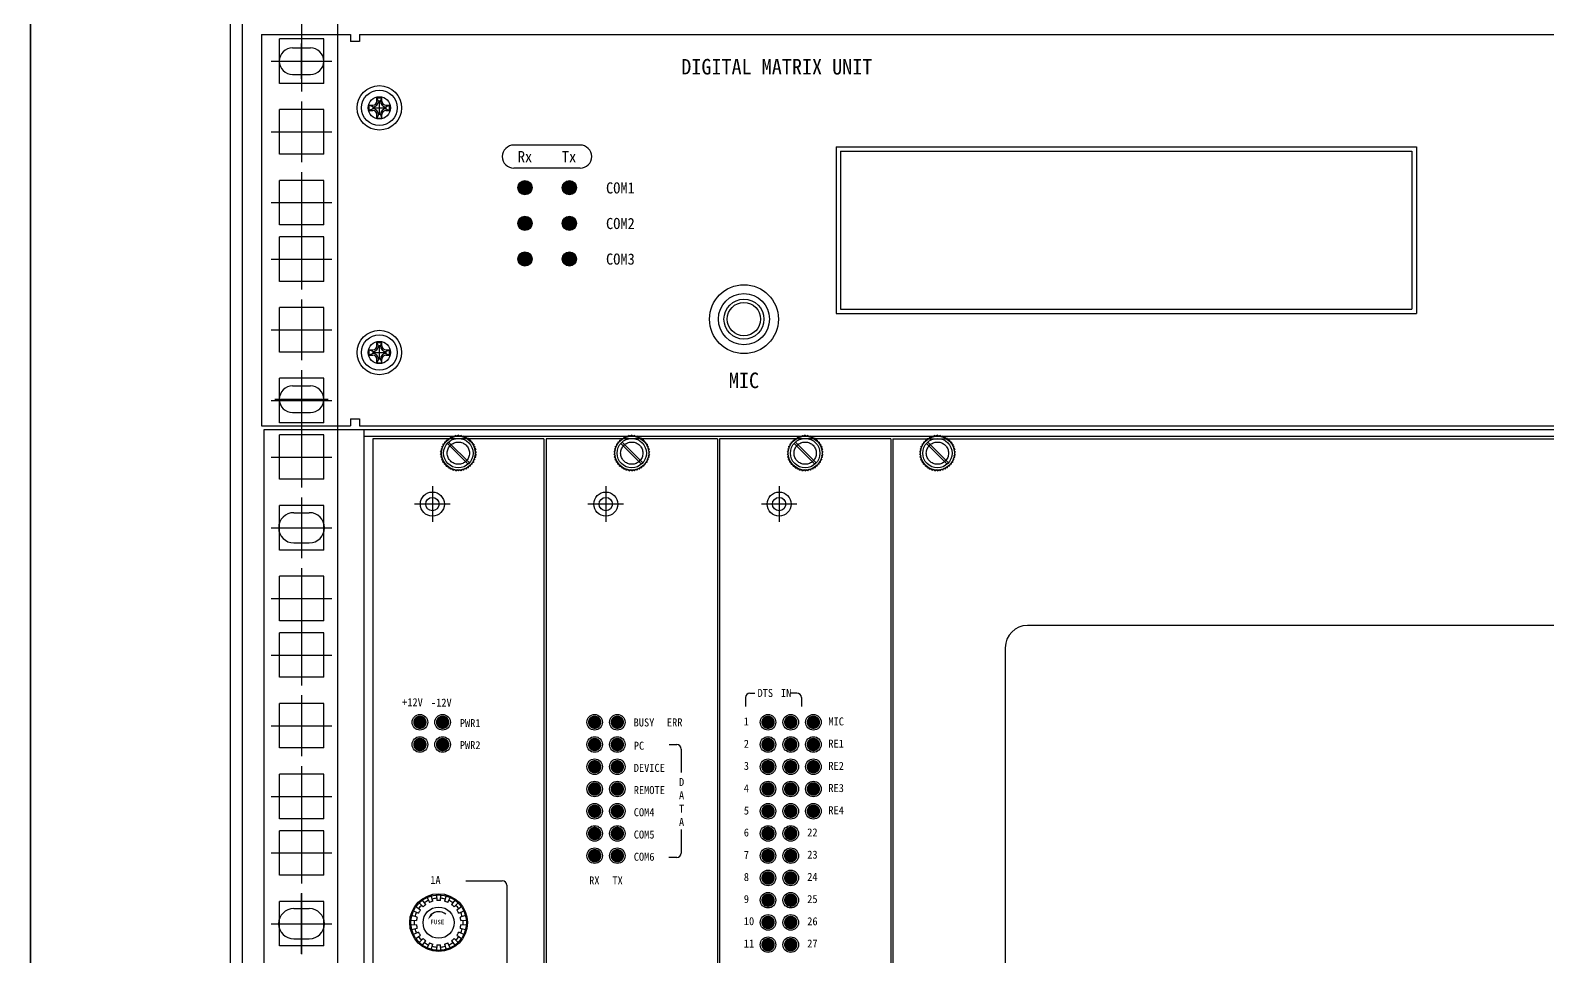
# Model space of a CAD drawing. Header units: millimetres. Extents: x 0 to 841, y 0 to 594.
# Drawn here: x 728 to 734.98, y 514.26 to 518.52 of the extents above; entities that cross this region are included whole.
import ezdxf
from ezdxf.enums import TextEntityAlignment as Align

# ---------------------------------------------------------------- set-up
doc = ezdxf.new("R2010")
doc.units = ezdxf.units.MM
doc.header["$LTSCALE"] = 10
doc.linetypes.add('DASHED', pattern=[0.75, 0.5, -0.25])
doc.layers.add('LINE05', color=2, linetype='Continuous')
doc.layers.add('LINE06', color=9, linetype='Continuous')
doc.styles.get("Standard").update_dxf_attribs({"font": 'GulimChe.ttf'})

msp = doc.modelspace()

# ---------------------------------------------------------------- linework, layer by layer
at = {"layer": 'LINE05'}
for p, q in [((728.0005, 529.9994), (728.0005, 486.0221)), ((728.0005, 486.0221), (728.0005, 529.9994)), ((728.921, 487.5562), (728.921, 528.5164))]:
    msp.add_line(p, q, dxfattribs=at)
at = {"layer": 'LINE06'}
for p, q in [((728.9772, 490.2869), (728.9772, 528.5164)), ((729.415, 490.2869), (729.415, 528.5164)), ((729.2482, 518.7738), (729.2482, 518.4939)), ((729.2482, 518.514), (729.2482, 518.2341)), ((729.0642, 518.4968), (729.0642, 516.6968)), ((729.0642, 518.4968), (729.4732, 518.4968)), ((729.146, 518.2718), (729.146, 518.4763)), ((729.3505, 518.4763), (729.146, 518.4763)), ((729.2073, 518.4354), (729.2892, 518.4354)), ((729.2482, 518.2922), (729.2482, 518.4559)), ((729.3505, 518.2718), (729.3505, 518.4763)), ((729.4732, 518.4968), (729.4732, 518.464)), ((729.5142, 518.464), (729.4732, 518.464)), ((729.5142, 518.4968), (738.4937, 518.4968)), ((729.5142, 518.4968), (729.5142, 518.464)), ((729.1083, 518.374), (729.3882, 518.374)), ((729.1255, 518.374), (729.371, 518.374)), ((729.2073, 518.3127), (729.2892, 518.3127)), ((729.3505, 518.2718), (729.146, 518.2718)), ((729.2482, 518.1888), (729.2482, 517.9089)), ((729.5594, 518.171), (729.5758, 518.171)), ((729.5594, 518.1476), (729.5594, 518.171)), ((729.5758, 518.1639), (729.5594, 518.171)), ((729.5758, 518.1639), (729.5758, 518.1546)), ((729.5758, 518.1593), (729.6366, 518.1593)), ((729.5945, 518.206), (729.6179, 518.206)), ((729.5945, 518.1897), (729.5945, 518.206)), ((729.6015, 518.1897), (729.5945, 518.206)), ((729.6109, 518.1897), (729.6015, 518.1897)), ((729.6062, 518.1289), (729.6062, 518.1897)), ((729.6109, 518.1897), (729.6179, 518.206)), ((729.6179, 518.1897), (729.6179, 518.206)), ((729.6366, 518.171), (729.653, 518.171)), ((729.6366, 518.1639), (729.653, 518.171)), ((729.6366, 518.1639), (729.6366, 518.1546)), ((729.653, 518.1476), (729.653, 518.171)), ((729.146, 517.9465), (729.146, 518.1511)), ((729.3505, 518.1511), (729.146, 518.1511)), ((729.3505, 517.9465), (729.3505, 518.1511)), ((729.5758, 518.1546), (729.5594, 518.1476)), ((729.5594, 518.1476), (729.5758, 518.1476)), ((729.5945, 518.1125), (729.5945, 518.1289)), ((729.6015, 518.1289), (729.5945, 518.1125)), ((729.5945, 518.1125), (729.6179, 518.1125)), ((729.6109, 518.1289), (729.6015, 518.1289)), ((729.6109, 518.1289), (729.6179, 518.1125)), ((729.6179, 518.1125), (729.6179, 518.1289)), ((729.6366, 518.1546), (729.653, 518.1476)), ((729.6366, 518.1476), (729.653, 518.1476)), ((729.1083, 518.0488), (729.3882, 518.0488)), ((729.3505, 517.9465), (729.146, 517.9465)), ((730.5298, 517.9883), (730.225, 517.9883)), ((731.7079, 517.9803), (734.3772, 517.9803)), ((731.7079, 517.9803), (731.7079, 517.2132)), ((731.7079, 517.9803), (734.3772, 517.9803)), ((731.7079, 517.9803), (731.7079, 517.2132)), ((731.7284, 517.9598), (734.3568, 517.9598)), ((731.7284, 517.9598), (731.7284, 517.2337)), ((734.3568, 517.9598), (734.3568, 517.2337)), ((734.3772, 517.9803), (734.3772, 517.2132)), ((734.3772, 517.9803), (734.3772, 517.2132)), ((730.5298, 517.8819), (730.225, 517.8819)), ((729.146, 517.6213), (729.146, 517.8259)), ((729.3505, 517.8259), (729.146, 517.8259)), ((729.2482, 517.8635), (729.2482, 517.5836)), ((729.3505, 517.6213), (729.3505, 517.8259)), ((729.1083, 517.7236), (729.3882, 517.7236)), ((729.3505, 517.6213), (729.146, 517.6213)), ((729.2482, 517.6038), (729.2482, 517.3239)), ((729.146, 517.3615), (729.146, 517.5661)), ((729.3505, 517.5661), (729.146, 517.5661)), ((729.3505, 517.3615), (729.3505, 517.5661)), ((729.1083, 517.4638), (729.3882, 517.4638)), ((729.3505, 517.3615), (729.146, 517.3615)), ((729.2482, 517.2785), (729.2482, 516.9986)), ((729.146, 517.0363), (729.146, 517.2409)), ((729.3505, 517.2409), (729.146, 517.2409)), ((729.3505, 517.0363), (729.3505, 517.2409)), ((731.7079, 517.2132), (734.3772, 517.2132)), ((731.7079, 517.2132), (734.3772, 517.2132)), ((731.7284, 517.2337), (734.3568, 517.2337)), ((729.1083, 517.1386), (729.3882, 517.1386)), ((729.5594, 517.046), (729.5758, 517.046)), ((729.5594, 517.0226), (729.5594, 517.046)), ((729.5758, 517.0389), (729.5594, 517.046)), ((729.5758, 517.0389), (729.5758, 517.0296)), ((729.5945, 517.081), (729.6179, 517.081)), ((729.5945, 517.0647), (729.5945, 517.081)), ((729.6015, 517.0647), (729.5945, 517.081)), ((729.6109, 517.0647), (729.6015, 517.0647)), ((729.6062, 517.0039), (729.6062, 517.0647)), ((729.6109, 517.0647), (729.6179, 517.081)), ((729.6179, 517.0647), (729.6179, 517.081)), ((729.6366, 517.046), (729.653, 517.046)), ((729.6366, 517.0389), (729.653, 517.046)), ((729.6366, 517.0389), (729.6366, 517.0296)), ((729.653, 517.0226), (729.653, 517.046)), ((729.3505, 517.0363), (729.146, 517.0363)), ((729.5758, 517.0296), (729.5594, 517.0226)), ((729.5594, 517.0226), (729.5758, 517.0226)), ((729.5758, 517.0343), (729.6366, 517.0343)), ((729.5945, 516.9875), (729.5945, 517.0039)), ((729.6015, 517.0039), (729.5945, 516.9875)), ((729.5945, 516.9875), (729.6179, 516.9875)), ((729.6109, 517.0039), (729.6015, 517.0039)), ((729.6109, 517.0039), (729.6179, 516.9875)), ((729.6179, 516.9875), (729.6179, 517.0039)), ((729.6366, 517.0296), (729.653, 517.0226)), ((729.6366, 517.0226), (729.653, 517.0226)), ((729.146, 516.7111), (729.146, 516.9156)), ((729.3505, 516.9156), (729.146, 516.9156)), ((729.2482, 516.9533), (729.2482, 516.6734)), ((729.2482, 516.9013), (729.2482, 516.7377)), ((729.3505, 516.7111), (729.3505, 516.9156)), ((729.2073, 516.8809), (729.2892, 516.8809)), ((729.1083, 516.8134), (729.3882, 516.8134)), ((729.1255, 516.8195), (729.371, 516.8195)), ((729.0642, 516.6968), (729.4732, 516.6968)), ((729.3505, 516.7111), (729.146, 516.7111)), ((729.2073, 516.7581), (729.2892, 516.7581)), ((729.2482, 516.6935), (729.2482, 516.4136)), ((729.4732, 516.7295), (729.4732, 516.6968)), ((729.4732, 516.7295), (729.5142, 516.7295)), ((729.5142, 516.7295), (729.5142, 516.6968)), ((729.5142, 516.6968), (738.4937, 516.6968)), ((729.5348, 516.6791), (729.0746, 516.6791)), ((729.0746, 516.6791), (729.0746, 510.8291)), ((729.146, 516.4513), (729.146, 516.6559)), ((729.3505, 516.6559), (729.146, 516.6559)), ((729.3505, 516.4513), (729.3505, 516.6559)), ((729.5346, 516.6791), (729.5346, 516.4745)), ((738.4733, 516.6791), (729.5346, 516.6791)), ((738.4733, 516.6484), (729.5346, 516.6484)), ((729.5348, 516.6791), (729.5348, 510.8291)), ((729.1083, 516.5536), (729.3882, 516.5536)), ((729.3505, 516.4513), (729.146, 516.4513)), ((729.2482, 516.3683), (729.2482, 516.0884)), ((729.2482, 516.3671), (729.2482, 516.0896)), ((729.146, 516.1261), (729.146, 516.3306)), ((729.3505, 516.3306), (729.146, 516.3306)), ((729.2125, 516.2979), (729.284, 516.2979)), ((729.3505, 516.1261), (729.3505, 516.3306)), ((729.1083, 516.2284), (729.3882, 516.2284)), ((729.1095, 516.2284), (729.387, 516.2284)), ((729.2125, 516.1588), (729.284, 516.1588)), ((729.3505, 516.1261), (729.146, 516.1261)), ((729.146, 515.8009), (729.146, 516.0054)), ((729.3505, 516.0054), (729.146, 516.0054)), ((729.2482, 516.0431), (729.2482, 515.7632)), ((729.3505, 515.8009), (729.3505, 516.0054)), ((729.1083, 515.9031), (729.3882, 515.9031)), ((729.3505, 515.8009), (729.146, 515.8009)), ((729.2482, 515.7833), (729.2482, 515.5034)), ((729.146, 515.5411), (729.146, 515.7456)), ((729.3505, 515.7456), (729.146, 515.7456)), ((729.3505, 515.5411), (729.3505, 515.7456)), ((729.1083, 515.6434), (729.3882, 515.6434)), ((729.3505, 515.5411), (729.146, 515.5411)), ((729.2482, 515.4581), (729.2482, 515.1782)), ((729.146, 515.2159), (729.146, 515.4204)), ((729.3505, 515.4204), (729.146, 515.4204)), ((729.3505, 515.2159), (729.3505, 515.4204)), ((729.1083, 515.3181), (729.3882, 515.3181)), ((729.3505, 515.2159), (729.146, 515.2159)), ((729.146, 514.8906), (729.146, 515.0952)), ((729.3505, 515.0952), (729.146, 515.0952)), ((729.2482, 515.1328), (729.2482, 514.853)), ((729.3505, 514.8906), (729.3505, 515.0952)), ((729.1083, 514.9929), (729.3882, 514.9929)), ((729.3505, 514.8906), (729.146, 514.8906)), ((729.146, 514.6309), (729.146, 514.8354)), ((729.3505, 514.8354), (729.146, 514.8354)), ((729.2482, 514.8731), (729.2482, 514.5932)), ((729.3505, 514.6309), (729.3505, 514.8354)), ((729.1083, 514.7331), (729.3882, 514.7331)), ((729.3505, 514.6309), (729.146, 514.6309)), ((729.2481, 514.2692), (729.2481, 514.5466)), ((729.2482, 514.5478), (729.2482, 514.268)), ((729.8257, 514.529), (729.8363, 514.5057)), ((729.8517, 514.5113), (729.8449, 514.536)), ((729.8686, 514.5401), (729.8707, 514.5147)), ((729.887, 514.5147), (729.8891, 514.5401)), ((729.9128, 514.536), (729.906, 514.5113)), ((729.9214, 514.5057), (729.9321, 514.529)), ((729.146, 514.3056), (729.146, 514.5102)), ((729.3505, 514.5102), (729.146, 514.5102)), ((729.2123, 514.4774), (729.2839, 514.4774)), ((729.3505, 514.3056), (729.3505, 514.5102)), ((729.7634, 514.4676), (729.7865, 514.4566)), ((729.7947, 514.4708), (729.7736, 514.4853)), ((729.7891, 514.5038), (729.8071, 514.4855)), ((729.8196, 514.4961), (729.8048, 514.5169)), ((729.9529, 514.5169), (729.9381, 514.4961)), ((729.9507, 514.4855), (729.9686, 514.5038)), ((729.9841, 514.4853), (729.9631, 514.4708)), ((729.9712, 514.4566), (729.9943, 514.4676)), ((729.1083, 514.4079), (729.3882, 514.4079)), ((729.1093, 514.4079), (729.3868, 514.4079)), ((729.7516, 514.4248), (729.777, 514.4224)), ((729.777, 514.4031), (729.7516, 514.4007)), ((729.7799, 514.4385), (729.7551, 514.4449)), ((729.7551, 514.3805), (729.7799, 514.387)), ((730.0026, 514.4449), (729.9778, 514.4385)), ((729.9778, 514.387), (730.0026, 514.3805)), ((729.9807, 514.4224), (730.0061, 514.4248)), ((730.0061, 514.4007), (729.9807, 514.4031)), ((729.2123, 514.3384), (729.2839, 514.3384)), ((729.7865, 514.3688), (729.7634, 514.3579)), ((729.7736, 514.3401), (729.7947, 514.3547)), ((729.8071, 514.3399), (729.7891, 514.3217)), ((729.8048, 514.3085), (729.8196, 514.3294)), ((729.8363, 514.3197), (729.8257, 514.2965)), ((729.9321, 514.2965), (729.9214, 514.3197)), ((729.9381, 514.3294), (729.9529, 514.3085)), ((729.9686, 514.3217), (729.9507, 514.3399)), ((729.9631, 514.3547), (729.9841, 514.3401)), ((729.9943, 514.3579), (729.9712, 514.3688)), ((729.3505, 514.3056), (729.146, 514.3056)), ((729.8449, 514.2895), (729.8517, 514.3141)), ((729.8707, 514.3108), (729.8686, 514.2853)), ((729.8891, 514.2853), (729.887, 514.3108)), ((729.906, 514.3141), (729.9128, 514.2895))]:
    msp.add_line(p, q, dxfattribs=at)
at = {"layer": 'LINE06', "ltscale": 10}
for p, q in [((730.3634, 516.6371), (729.5759, 516.6371)), ((729.5759, 516.6371), (729.5759, 510.8342)), ((730.3634, 516.6371), (730.3634, 510.8342)), ((730.3736, 516.6371), (730.3736, 510.8342)), ((731.1611, 516.6371), (730.3736, 516.6371)), ((731.1611, 516.6371), (731.1611, 510.8342)), ((731.9589, 516.6371), (731.1714, 516.6371)), ((731.1714, 516.6371), (731.1714, 510.8342)), ((731.9589, 516.6371), (731.9589, 510.8342)), ((731.9589, 516.6371), (731.9589, 510.8342)), ((731.9691, 516.6371), (738.4634, 516.6371)), ((731.9691, 516.6371), (731.9691, 510.8342)), ((729.85, 516.4193), (729.85, 516.2557)), ((730.6477, 516.4193), (730.6477, 516.2557)), ((731.4454, 516.4193), (731.4454, 516.2557)), ((729.9318, 516.3375), (729.7682, 516.3375)), ((730.7295, 516.3375), (730.5659, 516.3375)), ((731.5273, 516.3375), (731.3636, 516.3375)), ((737.7014, 515.7791), (732.5878, 515.7791)), ((732.4855, 515.6768), (732.4855, 511.8313))]:
    msp.add_line(p, q, dxfattribs=at)
at = {"layer": 'LINE06', "linetype": 'Continuous'}
for p, q in [((729.9057, 516.6227), (729.9053, 516.6154)), ((729.9057, 516.6227), (729.9127, 516.6246)), ((729.914, 516.6316), (729.9126, 516.6245)), ((729.914, 516.6316), (729.9212, 516.6326)), ((729.9236, 516.6393), (729.9211, 516.6325)), ((729.9236, 516.6393), (729.9308, 516.6391)), ((729.9248, 516.6223), (730.0203, 516.5268)), ((729.9341, 516.6454), (729.9307, 516.639)), ((729.9341, 516.6454), (729.9413, 516.6441)), ((729.9455, 516.6499), (729.9411, 516.6441)), ((729.9455, 516.6499), (729.9524, 516.6475)), ((729.9575, 516.6526), (729.9523, 516.6475)), ((729.9575, 516.6526), (729.9639, 516.6493)), ((729.9696, 516.6535), (729.9638, 516.6493)), ((729.9696, 516.6535), (729.9755, 516.6493)), ((729.9818, 516.6526), (729.9754, 516.6493)), ((729.9818, 516.6526), (729.987, 516.6475)), ((729.9938, 516.6499), (729.9869, 516.6475)), ((729.9938, 516.6499), (729.9981, 516.6441)), ((730.0051, 516.6454), (729.998, 516.6441)), ((730.0051, 516.6454), (730.0086, 516.639)), ((730.0157, 516.6393), (730.0085, 516.6391)), ((730.0157, 516.6393), (730.0182, 516.6325)), ((730.0253, 516.6316), (730.0181, 516.6326)), ((730.0253, 516.6316), (730.0267, 516.6245)), ((730.0336, 516.6227), (730.0266, 516.6246)), ((730.0336, 516.6227), (730.034, 516.6154)), ((730.7034, 516.6227), (730.703, 516.6154)), ((730.7034, 516.6227), (730.7104, 516.6246)), ((730.7117, 516.6316), (730.7103, 516.6245)), ((730.7117, 516.6316), (730.7189, 516.6326)), ((730.7213, 516.6393), (730.7188, 516.6325)), ((730.7213, 516.6393), (730.7285, 516.6391)), ((730.7225, 516.6223), (730.818, 516.5268)), ((730.7319, 516.6454), (730.7284, 516.639)), ((730.7319, 516.6454), (730.739, 516.6441)), ((730.7433, 516.6499), (730.7389, 516.6441)), ((730.7433, 516.6499), (730.7501, 516.6475)), ((730.7552, 516.6526), (730.75, 516.6475)), ((730.7552, 516.6526), (730.7616, 516.6493)), ((730.7674, 516.6535), (730.7615, 516.6493)), ((730.7674, 516.6535), (730.7733, 516.6493)), ((730.7796, 516.6526), (730.7731, 516.6493)), ((730.7796, 516.6526), (730.7848, 516.6475)), ((730.7915, 516.6499), (730.7846, 516.6475)), ((730.7915, 516.6499), (730.7959, 516.6441)), ((730.8029, 516.6454), (730.7957, 516.6441)), ((730.8029, 516.6454), (730.8063, 516.639)), ((730.8135, 516.6393), (730.8062, 516.6391)), ((730.8135, 516.6393), (730.8159, 516.6325)), ((730.823, 516.6316), (730.8158, 516.6326)), ((730.823, 516.6316), (730.8245, 516.6245)), ((730.8313, 516.6227), (730.8244, 516.6246)), ((730.8313, 516.6227), (730.8317, 516.6154)), ((731.5011, 516.6227), (731.5008, 516.6154)), ((731.5011, 516.6227), (731.5081, 516.6246)), ((731.5095, 516.6316), (731.508, 516.6245)), ((731.5095, 516.6316), (731.5167, 516.6326)), ((731.519, 516.6393), (731.5165, 516.6325)), ((731.519, 516.6393), (731.5263, 516.6391)), ((731.5203, 516.6223), (731.6157, 516.5268)), ((731.5296, 516.6454), (731.5261, 516.639)), ((731.5296, 516.6454), (731.5367, 516.6441)), ((731.541, 516.6499), (731.5366, 516.6441)), ((731.541, 516.6499), (731.5479, 516.6475)), ((731.5529, 516.6526), (731.5477, 516.6475)), ((731.5529, 516.6526), (731.5594, 516.6493)), ((731.5651, 516.6535), (731.5592, 516.6493)), ((731.5651, 516.6535), (731.571, 516.6493)), ((731.5773, 516.6526), (731.5708, 516.6493)), ((731.5773, 516.6526), (731.5825, 516.6475)), ((731.5892, 516.6499), (731.5823, 516.6475)), ((731.5892, 516.6499), (731.5936, 516.6441)), ((731.6006, 516.6454), (731.5935, 516.6441)), ((731.6006, 516.6454), (731.6041, 516.639)), ((731.6112, 516.6393), (731.6039, 516.6391)), ((731.6112, 516.6393), (731.6137, 516.6325)), ((731.6208, 516.6316), (731.6136, 516.6326)), ((731.6208, 516.6316), (731.6222, 516.6245)), ((731.6291, 516.6227), (731.6221, 516.6246)), ((731.6291, 516.6227), (731.6294, 516.6154)), ((732.1097, 516.6227), (732.1093, 516.6154)), ((732.1097, 516.6227), (732.1166, 516.6246)), ((732.118, 516.6316), (732.1165, 516.6245)), ((732.118, 516.6316), (732.1252, 516.6326)), ((732.1275, 516.6393), (732.1251, 516.6325)), ((732.1275, 516.6393), (732.1348, 516.6391)), ((732.1288, 516.6223), (732.2242, 516.5268)), ((732.1381, 516.6454), (732.1347, 516.639)), ((732.1381, 516.6454), (732.1453, 516.6441)), ((732.1495, 516.6499), (732.1451, 516.6441)), ((732.1495, 516.6499), (732.1564, 516.6475)), ((732.1614, 516.6526), (732.1562, 516.6475)), ((732.1614, 516.6526), (732.1679, 516.6493)), ((732.1736, 516.6535), (732.1677, 516.6493)), ((732.1736, 516.6535), (732.1795, 516.6493)), ((732.1858, 516.6526), (732.1794, 516.6493)), ((732.1858, 516.6526), (732.191, 516.6475)), ((732.1977, 516.6499), (732.1909, 516.6475)), ((732.1977, 516.6499), (732.2021, 516.6441)), ((732.2091, 516.6454), (732.202, 516.6441)), ((732.2091, 516.6454), (732.2126, 516.639)), ((732.2197, 516.6393), (732.2125, 516.6391)), ((732.2197, 516.6393), (732.2222, 516.6325)), ((732.2293, 516.6316), (732.2221, 516.6326)), ((732.2293, 516.6316), (732.2307, 516.6245)), ((732.2376, 516.6227), (732.2306, 516.6246)), ((732.2376, 516.6227), (732.238, 516.6154)), ((729.8881, 516.5778), (729.8927, 516.5833)), ((729.8881, 516.5778), (729.8918, 516.5716)), ((729.8881, 516.5656), (729.8918, 516.5717)), ((729.8881, 516.5656), (729.8927, 516.56)), ((729.8899, 516.5899), (729.8953, 516.5947)), ((729.8899, 516.5899), (729.8927, 516.5832)), ((729.8899, 516.5535), (729.8927, 516.5602)), ((729.8899, 516.5535), (729.8953, 516.5487)), ((729.8935, 516.6016), (729.8996, 516.6055)), ((729.8935, 516.6016), (729.8953, 516.5945)), ((729.8988, 516.6126), (729.9054, 516.6156)), ((729.8988, 516.6126), (729.8995, 516.6054)), ((729.919, 516.6165), (730.0145, 516.5211)), ((730.0405, 516.6126), (730.0339, 516.6156)), ((730.0458, 516.6016), (730.0397, 516.6055)), ((730.0405, 516.6126), (730.0398, 516.6054)), ((730.0458, 516.6016), (730.044, 516.5945)), ((730.0494, 516.5899), (730.044, 516.5947)), ((730.0494, 516.5535), (730.044, 516.5487)), ((730.0494, 516.5899), (730.0466, 516.5832)), ((730.0512, 516.5778), (730.0466, 516.5833)), ((730.0512, 516.5656), (730.0466, 516.56)), ((730.0494, 516.5535), (730.0466, 516.5602)), ((730.0512, 516.5778), (730.0475, 516.5716)), ((730.0512, 516.5656), (730.0475, 516.5717)), ((730.6858, 516.5778), (730.6904, 516.5833)), ((730.6858, 516.5778), (730.6896, 516.5716)), ((730.6858, 516.5656), (730.6896, 516.5717)), ((730.6858, 516.5656), (730.6904, 516.56)), ((730.6876, 516.5899), (730.693, 516.5947)), ((730.6876, 516.5899), (730.6904, 516.5832)), ((730.6876, 516.5535), (730.6904, 516.5602)), ((730.6876, 516.5535), (730.693, 516.5487)), ((730.6912, 516.6016), (730.6973, 516.6055)), ((730.6912, 516.6016), (730.693, 516.5945)), ((730.6965, 516.6126), (730.7031, 516.6156)), ((730.6965, 516.6126), (730.6972, 516.6054)), ((730.7168, 516.6165), (730.8122, 516.5211)), ((730.8382, 516.6126), (730.8316, 516.6156)), ((730.8435, 516.6016), (730.8374, 516.6055)), ((730.8382, 516.6126), (730.8375, 516.6054)), ((730.8435, 516.6016), (730.8417, 516.5945)), ((730.8471, 516.5899), (730.8417, 516.5947)), ((730.8471, 516.5535), (730.8417, 516.5487)), ((730.8471, 516.5899), (730.8443, 516.5832)), ((730.849, 516.5778), (730.8443, 516.5833)), ((730.849, 516.5656), (730.8443, 516.56)), ((730.8471, 516.5535), (730.8443, 516.5602)), ((730.849, 516.5778), (730.8452, 516.5716)), ((730.849, 516.5656), (730.8452, 516.5717)), ((731.4835, 516.5778), (731.4882, 516.5833)), ((731.4835, 516.5778), (731.4873, 516.5716)), ((731.4835, 516.5656), (731.4873, 516.5717)), ((731.4835, 516.5656), (731.4882, 516.56)), ((731.4853, 516.5899), (731.4908, 516.5947)), ((731.4853, 516.5899), (731.4882, 516.5832)), ((731.4853, 516.5535), (731.4882, 516.5602)), ((731.4853, 516.5535), (731.4908, 516.5487)), ((731.4889, 516.6016), (731.495, 516.6055)), ((731.4889, 516.6016), (731.4907, 516.5945)), ((731.4942, 516.6126), (731.5009, 516.6156)), ((731.4942, 516.6126), (731.495, 516.6054)), ((731.5145, 516.6165), (731.6099, 516.5211)), ((731.636, 516.6126), (731.6293, 516.6156)), ((731.636, 516.6126), (731.6352, 516.6054)), ((731.6413, 516.6016), (731.6352, 516.6055)), ((731.6449, 516.5899), (731.6394, 516.5947)), ((731.6449, 516.5535), (731.6394, 516.5487)), ((731.6413, 516.6016), (731.6395, 516.5945)), ((731.6467, 516.5778), (731.642, 516.5833)), ((731.6467, 516.5656), (731.642, 516.56)), ((731.6449, 516.5899), (731.6421, 516.5832)), ((731.6449, 516.5535), (731.6421, 516.5602)), ((731.6467, 516.5778), (731.6429, 516.5716)), ((731.6467, 516.5656), (731.6429, 516.5717)), ((732.092, 516.5778), (732.0967, 516.5833)), ((732.092, 516.5778), (732.0958, 516.5716)), ((732.092, 516.5656), (732.0958, 516.5717)), ((732.092, 516.5656), (732.0967, 516.56)), ((732.0939, 516.5899), (732.0993, 516.5947)), ((732.0939, 516.5899), (732.0967, 516.5832)), ((732.0939, 516.5535), (732.0967, 516.5602)), ((732.0939, 516.5535), (732.0993, 516.5487)), ((732.0975, 516.6016), (732.1036, 516.6055)), ((732.0975, 516.6016), (732.0993, 516.5945)), ((732.1028, 516.6126), (732.1094, 516.6156)), ((732.1028, 516.6126), (732.1035, 516.6054)), ((732.123, 516.6165), (732.2185, 516.5211)), ((732.2445, 516.6126), (732.2379, 516.6156)), ((732.2498, 516.6016), (732.2437, 516.6055)), ((732.2445, 516.6126), (732.2438, 516.6054)), ((732.2498, 516.6016), (732.248, 516.5945)), ((732.2534, 516.5899), (732.248, 516.5947)), ((732.2534, 516.5535), (732.248, 516.5487)), ((732.2534, 516.5899), (732.2506, 516.5832)), ((732.2552, 516.5778), (732.2506, 516.5833)), ((732.2552, 516.5656), (732.2506, 516.56)), ((732.2534, 516.5535), (732.2506, 516.5602)), ((732.2552, 516.5778), (732.2514, 516.5716)), ((732.2552, 516.5656), (732.2514, 516.5717)), ((729.8935, 516.5418), (729.8953, 516.5488)), ((729.8935, 516.5418), (729.8996, 516.5378)), ((729.8988, 516.5308), (729.8995, 516.538)), ((729.8988, 516.5308), (729.9054, 516.5278)), ((729.9057, 516.5207), (729.9053, 516.5279)), ((729.9057, 516.5207), (729.9127, 516.5187)), ((729.914, 516.5117), (729.9126, 516.5188)), ((729.914, 516.5117), (729.9212, 516.5108)), ((729.9236, 516.5041), (729.9211, 516.5109)), ((729.9236, 516.5041), (729.9308, 516.5042)), ((729.9341, 516.498), (729.9307, 516.5043)), ((729.9341, 516.498), (729.9413, 516.4992)), ((729.9455, 516.4935), (729.9411, 516.4993)), ((729.9455, 516.4935), (729.9524, 516.4958)), ((729.9575, 516.4908), (729.9523, 516.4958)), ((729.9575, 516.4908), (729.9639, 516.4941)), ((729.9696, 516.4899), (729.9638, 516.4941)), ((729.9696, 516.4899), (729.9755, 516.4941)), ((729.9818, 516.4908), (729.9754, 516.4941)), ((729.9818, 516.4908), (729.987, 516.4958)), ((729.9938, 516.4935), (729.9869, 516.4958)), ((729.9938, 516.4935), (729.9981, 516.4993)), ((730.0051, 516.498), (729.998, 516.4992)), ((730.0051, 516.498), (730.0086, 516.5043)), ((730.0157, 516.5041), (730.0085, 516.5042)), ((730.0157, 516.5041), (730.0182, 516.5109)), ((730.0253, 516.5117), (730.0181, 516.5108)), ((730.0253, 516.5117), (730.0267, 516.5188)), ((730.0336, 516.5207), (730.0266, 516.5187)), ((730.0336, 516.5207), (730.034, 516.5279)), ((730.0405, 516.5308), (730.0339, 516.5278)), ((730.0458, 516.5418), (730.0397, 516.5378)), ((730.0405, 516.5308), (730.0398, 516.538)), ((730.0458, 516.5418), (730.044, 516.5488)), ((730.6912, 516.5418), (730.693, 516.5488)), ((730.6912, 516.5418), (730.6973, 516.5378)), ((730.6965, 516.5308), (730.6972, 516.538)), ((730.6965, 516.5308), (730.7031, 516.5278)), ((730.7034, 516.5207), (730.703, 516.5279)), ((730.7034, 516.5207), (730.7104, 516.5187)), ((730.7117, 516.5117), (730.7103, 516.5188)), ((730.7117, 516.5117), (730.7189, 516.5108)), ((730.7213, 516.5041), (730.7188, 516.5109)), ((730.7213, 516.5041), (730.7285, 516.5042)), ((730.7319, 516.498), (730.7284, 516.5043)), ((730.7319, 516.498), (730.739, 516.4992)), ((730.7433, 516.4935), (730.7389, 516.4993)), ((730.7433, 516.4935), (730.7501, 516.4958)), ((730.7552, 516.4908), (730.75, 516.4958)), ((730.7552, 516.4908), (730.7616, 516.4941)), ((730.7674, 516.4899), (730.7615, 516.4941)), ((730.7674, 516.4899), (730.7733, 516.4941)), ((730.7796, 516.4908), (730.7731, 516.4941)), ((730.7796, 516.4908), (730.7848, 516.4958)), ((730.7915, 516.4935), (730.7846, 516.4958)), ((730.7915, 516.4935), (730.7959, 516.4993)), ((730.8029, 516.498), (730.7957, 516.4992)), ((730.8029, 516.498), (730.8063, 516.5043)), ((730.8135, 516.5041), (730.8062, 516.5042)), ((730.8135, 516.5041), (730.8159, 516.5109)), ((730.823, 516.5117), (730.8158, 516.5108)), ((730.823, 516.5117), (730.8245, 516.5188)), ((730.8313, 516.5207), (730.8244, 516.5187)), ((730.8313, 516.5207), (730.8317, 516.5279)), ((730.8382, 516.5308), (730.8316, 516.5278)), ((730.8435, 516.5418), (730.8374, 516.5378)), ((730.8382, 516.5308), (730.8375, 516.538)), ((730.8435, 516.5418), (730.8417, 516.5488)), ((731.4889, 516.5418), (731.4907, 516.5488)), ((731.4889, 516.5418), (731.495, 516.5378)), ((731.4942, 516.5308), (731.495, 516.538)), ((731.4942, 516.5308), (731.5009, 516.5278)), ((731.5011, 516.5207), (731.5008, 516.5279)), ((731.5011, 516.5207), (731.5081, 516.5187)), ((731.5095, 516.5117), (731.508, 516.5188)), ((731.5095, 516.5117), (731.5167, 516.5108)), ((731.519, 516.5041), (731.5165, 516.5109)), ((731.519, 516.5041), (731.5263, 516.5042)), ((731.5296, 516.498), (731.5261, 516.5043)), ((731.5296, 516.498), (731.5367, 516.4992)), ((731.541, 516.4935), (731.5366, 516.4993)), ((731.541, 516.4935), (731.5479, 516.4958)), ((731.5529, 516.4908), (731.5477, 516.4958)), ((731.5529, 516.4908), (731.5594, 516.4941)), ((731.5651, 516.4899), (731.5592, 516.4941)), ((731.5651, 516.4899), (731.571, 516.4941)), ((731.5773, 516.4908), (731.5708, 516.4941)), ((731.5773, 516.4908), (731.5825, 516.4958)), ((731.5892, 516.4935), (731.5823, 516.4958)), ((731.5892, 516.4935), (731.5936, 516.4993)), ((731.6006, 516.498), (731.5935, 516.4992)), ((731.6006, 516.498), (731.6041, 516.5043)), ((731.6112, 516.5041), (731.6039, 516.5042)), ((731.6112, 516.5041), (731.6137, 516.5109)), ((731.6208, 516.5117), (731.6136, 516.5108)), ((731.6208, 516.5117), (731.6222, 516.5188)), ((731.6291, 516.5207), (731.6221, 516.5187)), ((731.6291, 516.5207), (731.6294, 516.5279)), ((731.636, 516.5308), (731.6293, 516.5278)), ((731.6413, 516.5418), (731.6352, 516.5378)), ((731.636, 516.5308), (731.6352, 516.538)), ((731.6413, 516.5418), (731.6395, 516.5488)), ((732.0975, 516.5418), (732.0993, 516.5488)), ((732.0975, 516.5418), (732.1036, 516.5378)), ((732.1028, 516.5308), (732.1035, 516.538)), ((732.1028, 516.5308), (732.1094, 516.5278)), ((732.1097, 516.5207), (732.1093, 516.5279)), ((732.1097, 516.5207), (732.1166, 516.5187)), ((732.118, 516.5117), (732.1165, 516.5188)), ((732.118, 516.5117), (732.1252, 516.5108)), ((732.1275, 516.5041), (732.1251, 516.5109)), ((732.1275, 516.5041), (732.1348, 516.5042)), ((732.1381, 516.498), (732.1347, 516.5043)), ((732.1381, 516.498), (732.1453, 516.4992)), ((732.1495, 516.4935), (732.1451, 516.4993)), ((732.1495, 516.4935), (732.1564, 516.4958)), ((732.1614, 516.4908), (732.1562, 516.4958)), ((732.1614, 516.4908), (732.1679, 516.4941)), ((732.1736, 516.4899), (732.1677, 516.4941)), ((732.1736, 516.4899), (732.1795, 516.4941)), ((732.1858, 516.4908), (732.1794, 516.4941)), ((732.1858, 516.4908), (732.191, 516.4958)), ((732.1977, 516.4935), (732.1909, 516.4958)), ((732.1977, 516.4935), (732.2021, 516.4993)), ((732.2091, 516.498), (732.202, 516.4992)), ((732.2091, 516.498), (732.2126, 516.5043)), ((732.2197, 516.5041), (732.2125, 516.5042)), ((732.2197, 516.5041), (732.2222, 516.5109)), ((732.2293, 516.5117), (732.2221, 516.5108)), ((732.2293, 516.5117), (732.2307, 516.5188)), ((732.2376, 516.5207), (732.2306, 516.5187)), ((732.2376, 516.5207), (732.238, 516.5279)), ((732.2445, 516.5308), (732.2379, 516.5278)), ((732.2498, 516.5418), (732.2437, 516.5378)), ((732.2445, 516.5308), (732.2438, 516.538)), ((732.2498, 516.5418), (732.248, 516.5488)), ((731.2904, 515.4477), (731.2904, 515.407)), ((731.3109, 515.4681), (731.333, 515.4681)), ((731.5271, 515.4681), (731.4971, 515.4681)), ((731.5475, 515.4477), (731.5475, 515.407)), ((730.9389, 515.2316), (730.974, 515.2316)), ((730.9945, 515.2111), (730.9945, 515.1038)), ((730.9945, 514.841), (730.9945, 514.733)), ((730.974, 514.7125), (730.9378, 514.7125)), ((730.0045, 514.6054), (730.1716, 514.6054)), ((730.192, 514.5849), (730.192, 514.2117))]:
    msp.add_line(p, q, dxfattribs=at)
at = {"layer": 'LINE06', "const_width": 0.0307}
for points in [[(730.2607, 517.7919, 1), (730.2914, 517.7919, 1)], [(730.4653, 517.7919, 1), (730.496, 517.7919, 1)], [(730.2607, 517.6283, 1), (730.2914, 517.6283, 1)], [(730.4653, 517.6283, 1), (730.496, 517.6283, 1)], [(730.2607, 517.4647, 1), (730.2914, 517.4647, 1)], [(730.4653, 517.4647, 1), (730.496, 517.4647, 1)], [(729.7774, 515.3342, 1), (729.8081, 515.3342, 1)], [(729.8817, 515.3342, 1), (729.9124, 515.3342, 1)], [(730.5813, 515.3342, 1), (730.612, 515.3342, 1)], [(730.6856, 515.3342, 1), (730.7163, 515.3342, 1)], [(731.379, 515.3342, 1), (731.4097, 515.3342, 1)], [(731.4833, 515.3342, 1), (731.514, 515.3342, 1)], [(731.5876, 515.3342, 1), (731.6183, 515.3342, 1)], [(729.7774, 515.2319, 1), (729.8081, 515.2319, 1)], [(729.8817, 515.2319, 1), (729.9124, 515.2319, 1)], [(730.5813, 515.2319, 1), (730.6119, 515.2319, 1)], [(730.6856, 515.2319, 1), (730.7163, 515.2319, 1)], [(731.379, 515.2319, 1), (731.4097, 515.2319, 1)], [(731.4833, 515.2319, 1), (731.514, 515.2319, 1)], [(731.5876, 515.2319, 1), (731.6183, 515.2319, 1)], [(730.5813, 515.1296, 1), (730.612, 515.1296, 1)], [(730.6856, 515.1296, 1), (730.7163, 515.1296, 1)], [(731.379, 515.1296, 1), (731.4097, 515.1296, 1)], [(731.4833, 515.1296, 1), (731.514, 515.1296, 1)], [(731.5876, 515.1296, 1), (731.6183, 515.1296, 1)], [(730.5813, 515.0274, 1), (730.6119, 515.0274, 1)], [(730.6856, 515.0274, 1), (730.7163, 515.0274, 1)], [(731.379, 515.0274, 1), (731.4097, 515.0274, 1)], [(731.4833, 515.0274, 1), (731.514, 515.0274, 1)], [(731.5876, 515.0274, 1), (731.6183, 515.0274, 1)], [(730.5813, 514.9251, 1), (730.6119, 514.9251, 1)], [(730.6856, 514.9251, 1), (730.7163, 514.9251, 1)], [(731.379, 514.9251, 1), (731.4097, 514.9251, 1)], [(731.4833, 514.9251, 1), (731.514, 514.9251, 1)], [(731.5876, 514.9251, 1), (731.6183, 514.9251, 1)], [(730.5813, 514.8228, 1), (730.6119, 514.8228, 1)], [(730.6856, 514.8228, 1), (730.7163, 514.8228, 1)], [(731.379, 514.8228, 1), (731.4097, 514.8228, 1)], [(731.4833, 514.8228, 1), (731.514, 514.8228, 1)], [(730.5813, 514.7206, 1), (730.612, 514.7206, 1)], [(730.6856, 514.7206, 1), (730.7163, 514.7206, 1)], [(731.379, 514.7206, 1), (731.4097, 514.7206, 1)], [(731.4833, 514.7206, 1), (731.514, 514.7206, 1)], [(731.379, 514.6183, 1), (731.4097, 514.6183, 1)], [(731.4833, 514.6183, 1), (731.514, 514.6183, 1)], [(731.379, 514.516, 1), (731.4097, 514.516, 1)], [(731.4833, 514.516, 1), (731.514, 514.516, 1)], [(731.379, 514.4137, 1), (731.4097, 514.4137, 1)], [(731.4833, 514.4137, 1), (731.514, 514.4137, 1)], [(731.379, 514.3115, 1), (731.4097, 514.3115, 1)], [(731.4833, 514.3115, 1), (731.514, 514.3115, 1)]]:
    msp.add_lwpolyline(points, format="xyb", close=True, dxfattribs=at)
at = {"layer": 'LINE06'}
for centre, radius in [((729.6062, 518.1593), 0.1023), ((729.6062, 518.1593), 0.0818), ((729.6062, 518.1593), 0.0511), ((730.2761, 517.7919), 0.0327), ((730.4806, 517.7919), 0.0327), ((730.2761, 517.6283), 0.0327), ((730.4806, 517.6283), 0.0327), ((730.2761, 517.4647), 0.0327), ((730.4806, 517.4647), 0.0327), ((731.2835, 517.1877), 0.1585), ((731.2835, 517.1877), 0.1176), ((731.2835, 517.1877), 0.092), ((731.2835, 517.1877), 0.0767), ((729.6062, 517.0343), 0.1023), ((729.6062, 517.0343), 0.0818), ((729.6062, 517.0343), 0.0511), ((729.7927, 515.3342), 0.0358), ((729.8971, 515.3342), 0.0358), ((730.5966, 515.3342), 0.0358), ((730.7009, 515.3342), 0.0358), ((731.3943, 515.3342), 0.0358), ((731.4987, 515.3342), 0.0358), ((731.603, 515.3342), 0.0358), ((729.7927, 515.2319), 0.0358), ((729.8971, 515.2319), 0.0358), ((730.5966, 515.2319), 0.0358), ((730.7009, 515.2319), 0.0358), ((731.3943, 515.2319), 0.0358), ((731.4987, 515.2319), 0.0358), ((731.603, 515.2319), 0.0358), ((730.5966, 515.1296), 0.0358), ((730.7009, 515.1296), 0.0358), ((731.3943, 515.1296), 0.0358), ((731.4987, 515.1296), 0.0358), ((731.603, 515.1296), 0.0358), ((730.5966, 515.0274), 0.0358), ((730.7009, 515.0274), 0.0358), ((731.3943, 515.0274), 0.0358), ((731.4987, 515.0274), 0.0358), ((731.603, 515.0274), 0.0358), ((730.5966, 514.9251), 0.0358), ((730.7009, 514.9251), 0.0358), ((731.3943, 514.9251), 0.0358), ((731.4987, 514.9251), 0.0358), ((731.603, 514.9251), 0.0358), ((730.5966, 514.8228), 0.0358), ((730.7009, 514.8228), 0.0358), ((731.3943, 514.8228), 0.0358), ((731.4987, 514.8228), 0.0358), ((730.5966, 514.7206), 0.0358), ((730.7009, 514.7206), 0.0358), ((731.3943, 514.7206), 0.0358), ((731.4987, 514.7206), 0.0358), ((731.3943, 514.6183), 0.0358), ((731.4987, 514.6183), 0.0358), ((729.8789, 514.4127), 0.133), ((729.8789, 514.4127), 0.1278), ((731.3943, 514.516), 0.0358), ((731.4987, 514.516), 0.0358), ((729.8789, 514.4127), 0.0716), ((731.3943, 514.4137), 0.0358), ((731.4987, 514.4137), 0.0358), ((731.3943, 514.3115), 0.0358), ((731.4987, 514.3115), 0.0358)]:
    msp.add_circle(centre, radius, dxfattribs=at)
at = {"layer": 'LINE06', "linetype": 'Continuous'}
for centre, radius in [((729.9696, 516.5717), 0.0778), ((729.9696, 516.5717), 0.0676), ((730.7674, 516.5717), 0.0778), ((730.7674, 516.5717), 0.0676), ((731.5651, 516.5717), 0.0778), ((731.5651, 516.5717), 0.0676), ((732.1736, 516.5717), 0.0778), ((732.1736, 516.5717), 0.0676)]:
    msp.add_circle(centre, radius, dxfattribs=at)
at = {"layer": 'LINE06', "linetype": 'DASHED', "ltscale": 5}
for centre in [(729.9696, 516.5717), (730.7674, 516.5717), (731.5651, 516.5717), (732.1736, 516.5717)]:
    msp.add_circle(centre, 0.0511, dxfattribs=at)
at = {"layer": 'LINE06', "ltscale": 10}
for centre, radius in [((729.85, 516.3375), 0.0552), ((729.85, 516.3375), 0.0307), ((730.6477, 516.3375), 0.0552), ((730.6477, 516.3375), 0.0307), ((731.4454, 516.3375), 0.0552), ((731.4454, 516.3375), 0.0307)]:
    msp.add_circle(centre, radius, dxfattribs=at)
at = {"layer": 'LINE06'}
for centre, radius, start, end in [((729.2073, 518.374), 0.0614, 90, 270), ((729.2892, 518.374), 0.0614, 270, 90), ((729.5758, 518.1897), 0.0187, 270, 0), ((729.5758, 518.1897), 0.0257, 270, 0), ((729.6366, 518.1897), 0.0257, 180, 270), ((729.6366, 518.1897), 0.0187, 180, 270), ((729.5758, 518.1289), 0.0257, 0, 90), ((729.5758, 518.1289), 0.0187, 0, 90), ((729.6366, 518.1289), 0.0257, 90, 180), ((729.6366, 518.1289), 0.0187, 90, 180), ((730.225, 517.9351), 0.0532, 90, 270), ((730.5298, 517.9351), 0.0532, 270, 90), ((729.5758, 517.0647), 0.0187, 270, 0), ((729.5758, 517.0647), 0.0257, 270, 0), ((729.6366, 517.0647), 0.0257, 180, 270), ((729.6366, 517.0647), 0.0187, 180, 270), ((729.5758, 517.0039), 0.0257, 0, 90), ((729.5758, 517.0039), 0.0187, 0, 90), ((729.6366, 517.0039), 0.0257, 90, 180), ((729.6366, 517.0039), 0.0187, 90, 180), ((729.2073, 516.8195), 0.0614, 90, 270), ((729.2892, 516.8195), 0.0614, 270, 90), ((729.2125, 516.2284), 0.0695, 90, 270), ((729.284, 516.2284), 0.0695, 270, 90), ((729.2123, 514.4079), 0.0695, 90, 270), ((729.2839, 514.4079), 0.0695, 270, 90), ((729.8789, 514.4127), 0.1125, 154.58857, 165.41143), ((729.8789, 514.4127), 0.1125, 134.58857, 145.41143), ((729.8789, 514.4127), 0.1023, 145.41143, 154.58857), ((729.8789, 514.4127), 0.1023, 125.41143, 134.58857), ((729.8789, 514.4127), 0.1125, 114.58857, 125.41143), ((729.8789, 514.4127), 0.1023, 105.41143, 114.58857), ((729.8789, 514.4127), 0.0503, 49.75152, 132.92051), ((729.8789, 514.4127), 0.1125, 94.58857, 105.41143), ((729.8789, 514.4127), 0.1023, 85.41143, 94.58857), ((729.8789, 514.4127), 0.1125, 74.58857, 85.41143), ((729.8789, 514.4127), 0.1023, 65.41143, 74.58857), ((729.8789, 514.4127), 0.1125, 54.58857, 65.41143), ((729.8789, 514.4127), 0.1023, 45.41143, 54.58857), ((729.8789, 514.4127), 0.1125, 34.58857, 45.41143), ((729.8789, 514.4127), 0.1023, 25.41143, 34.58857), ((729.8789, 514.4127), 0.1125, 14.58857, 25.41143), ((729.8789, 514.4127), 0.1125, 174.58857, 185.41143), ((729.8789, 514.4127), 0.1023, 165.41143, 174.58857), ((729.8789, 514.4127), 0.1023, 185.41143, 194.58857), ((729.8789, 514.4127), 0.1023, 5.41143, 14.58857), ((729.8789, 514.4127), 0.1023, 345.41143, 354.58857), ((729.8789, 514.4127), 0.1125, 354.58857, 5.41143), ((729.8789, 514.4127), 0.1125, 194.58857, 205.41143), ((729.8789, 514.4127), 0.1125, 214.58857, 225.41143), ((729.8789, 514.4127), 0.1023, 205.41143, 214.58857), ((729.8789, 514.4127), 0.1023, 225.41143, 234.58857), ((729.8789, 514.4127), 0.1125, 234.58857, 245.41143), ((729.8789, 514.4127), 0.1023, 245.41143, 254.58857), ((729.8789, 514.4127), 0.1023, 285.41143, 294.58857), ((729.8789, 514.4127), 0.1125, 294.58857, 305.41143), ((729.8789, 514.4127), 0.1023, 305.41143, 314.58857), ((729.8789, 514.4127), 0.1125, 314.58857, 325.41143), ((729.8789, 514.4127), 0.1023, 325.41143, 334.58857), ((729.8789, 514.4127), 0.1125, 334.58857, 345.41143), ((729.8789, 514.4127), 0.1125, 254.58857, 265.41143), ((729.8789, 514.4127), 0.1023, 265.41143, 274.58857), ((729.8789, 514.4127), 0.1125, 274.58857, 285.41143)]:
    msp.add_arc(centre, radius, start, end, dxfattribs=at)
at = {"layer": 'LINE06', "ltscale": 10}
msp.add_arc((732.5878, 515.6768), 0.1023, 90, 180, dxfattribs=at)
at = {"layer": 'LINE06', "linetype": 'Continuous'}
for centre, start, end in [((731.3109, 515.4477), 90, 180), ((731.5271, 515.4477), 0, 90), ((730.974, 515.2111), 0, 90), ((730.974, 514.733), 270, 0), ((730.1716, 514.5849), 0, 90)]:
    msp.add_arc(centre, 0.0205, start, end, dxfattribs=at)
at = {"layer": 'LINE06'}
msp.add_solid([(729.8503, 514.4481), (729.8419, 514.454), (729.8287, 514.4258)], dxfattribs=at)

# ---------------------------------------------------------------- texts
for s, height, p in [('DIGITAL MATRIX UNIT', 0.071591, (730.9952, 518.3127)), ('+12V', 0.03682, (729.7109, 515.4079)), ('-12V', 0.03682, (729.8437, 515.4062)), ('PWR1', 0.03682, (729.9763, 515.3119)), ('PWR2', 0.03682, (729.9763, 515.2105)), ('1A', 0.03682, (729.8403, 514.5907)), ('FUSE', 0.02045, (729.8409, 514.4053))]:
    msp.add_text(s, height=height, dxfattribs=at).set_placement(p)
for s, height, p in [('Rx', 0.05114, (730.2761, 517.9351)), ('Tx', 0.05114, (730.4787, 517.9351)), ('COM1', 0.05114, (730.7151, 517.7912)), ('COM2', 0.05114, (730.7151, 517.6276)), ('COM3', 0.05114, (730.7151, 517.464)), ('MIC', 0.07159, (731.2835, 516.9062))]:
    msp.add_text(s, height=height, dxfattribs=at).set_placement(p, align=Align.MIDDLE_CENTER)
at = {"layer": 'LINE06', "linetype": 'Continuous', "attachment_point": 1}
for s, insert, char_height, width in [('DTS', (731.346, 515.4872), 0.03682, 0.059318), ('IN', (731.4539, 515.4872), 0.03682, 0.03598), ('BUSY', (730.7761, 515.3517), 0.03682, 0.061364), ('ERR', (730.9292, 515.352), 0.03682, 0.104932), ('1', (731.2829, 515.3568), 0.0368, 0.039886), ('MIC', (731.6719, 515.3564), 0.03682, 0.039886), ('PC', (730.7767, 515.2447), 0.03682, 0.038864), ('2', (731.2829, 515.2537), 0.0368, 0.039886), ('RE1', (731.6719, 515.2542), 0.03682, 0.039886), ('DEVICE', (730.7767, 515.1428), 0.03682, 0.038864), ('3', (731.2829, 515.1521), 0.0368, 0.039886), ('RE2', (731.6719, 515.1521), 0.03682, 0.039886), ('REMOTE', (730.7767, 515.0408), 0.03682, 0.038864), ('D\\PA\\PT\\PA', (730.9846, 515.0778), 0.0368, 0.061364), ('4', (731.2829, 515.049), 0.0368, 0.039886), ('RE3', (731.6719, 515.05), 0.03682, 0.039886), ('5', (731.2829, 514.9466), 0.0368, 0.039886), ('RE4', (731.6719, 514.9478), 0.03682, 0.039886), ('COM4', (730.7767, 514.9388), 0.03682, 0.038864), ('COM5', (730.7767, 514.8362), 0.03682, 0.038864), ('6', (731.2829, 514.8458), 0.0368, 0.039886), ('22', (731.5746, 514.8462), 0.03682, 0.039886), ('7', (731.2829, 514.7427), 0.0368, 0.039886), ('23', (731.5746, 514.7439), 0.03682, 0.039886), ('COM6', (730.7767, 514.7343), 0.03682, 0.038864), ('RX', (730.5714, 514.6251), 0.03682, 0.038864), ('TX', (730.6783, 514.6251), 0.03682, 0.038864), ('8', (731.2829, 514.6411), 0.0368, 0.039886), ('24', (731.5746, 514.6418), 0.03682, 0.039886), ('9', (731.2829, 514.5396), 0.0368, 0.039886), ('25', (731.5746, 514.5397), 0.03682, 0.039886), ('10', (731.2829, 514.4381), 0.03682, 0.039886), ('26', (731.5746, 514.4375), 0.03682, 0.039886), ('11', (731.2829, 514.3349), 0.03682, 0.039886), ('27', (731.5746, 514.3354), 0.03682, 0.039886)]:
    msp.add_mtext(s, dxfattribs=dict(at, insert=insert, char_height=char_height, width=width))

doc.saveas('drawing.dxf')
